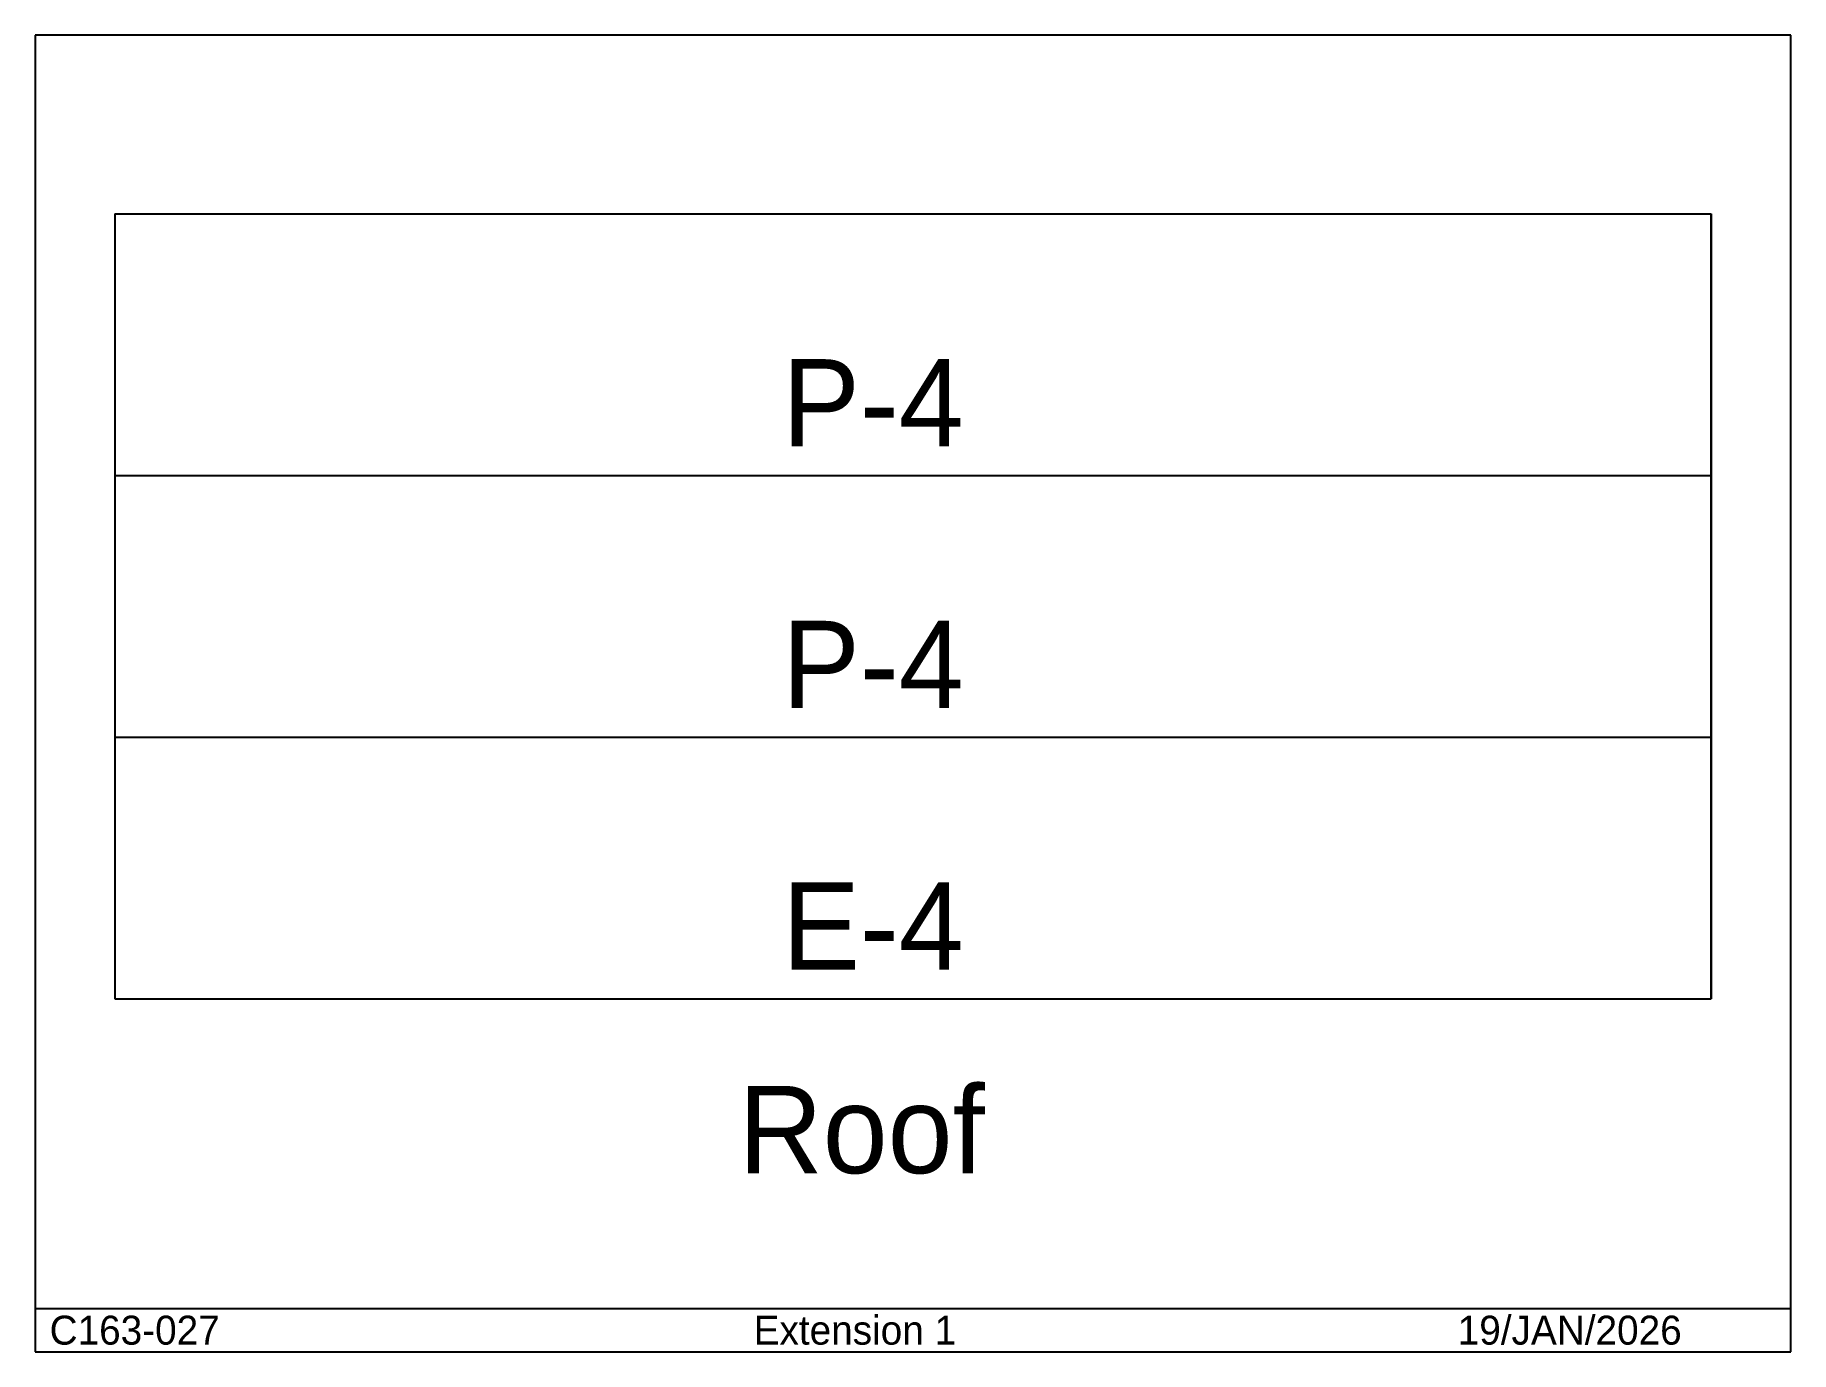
# Model space of a CAD drawing. Extents: x 5795 to 12505, y -4350 to 683.
import ezdxf

# ---------------------------------------------------------------- set-up
doc = ezdxf.new("R2010")
doc.units = 0
doc.linetypes.add('CONTIN', pattern=[0])
doc.linetypes.add('DASHED', pattern=[0, 0, 0])
doc.layers.get('0').update_dxf_attribs({"linetype": 'CONTIN'})
for name, color, linetype in [('1', 7, 'CONTIN'), ('16', 7, 'CONTIN'), ('2', 7, 'CONTIN'), ('8', 5, 'DASHED')]:
    doc.layers.add(name, color=color, linetype=linetype)

msp = doc.modelspace()

# ---------------------------------------------------------------- linework, layer by layer
for p, q in [((12505.001, 682.917), (5795, 682.917)), ((5795, 682.917), (5795, -4349.583)), ((12505.001, -4349.583), (12505.001, 682.917)), ((5795, -4183.511), (12505.001, -4183.511)), ((5795, -4349.583), (12505.001, -4349.583))]:
    msp.add_line(p, q)
at = {"layer": '1'}
for p, q in [((6100, 0), (6100, -3000)), ((12200, 0), (12200, -3000))]:
    msp.add_line(p, q, dxfattribs=at)
at = {"layer": '2'}
for p, q in [((6100, -1000), (12200, -1000)), ((6100, -1000), (12200, -1000)), ((6100, -2000), (12200, -2000)), ((6100, -2000), (12200, -2000)), ((6100, -3000), (12200, -3000))]:
    msp.add_line(p, q, dxfattribs=at)
at = {"layer": '8'}
for p, q in [((6100, 0), (6100, -3000)), ((6100, 0), (12200, 0)), ((12200, -3000), (12200, 0)), ((6100, -3000), (12200, -3000))]:
    msp.add_line(p, q, dxfattribs=at)

# ---------------------------------------------------------------- texts
for s, height, p in [('Roof', 333.333, (8483.333, -3666.667)), ('C163-027', 110.715, (5850.357, -4321.904)), ('Extension 1', 110.715, (8541.067, -4321.904)), ('19/JAN/2026', 110.715, (11231.778, -4321.904))]:
    msp.add_text(s, height=height).set_placement(p)
at = {"layer": '16'}
for s, p in [('P-4', (8650.001, -888.889)), ('P-4', (8650.001, -888.889)), ('P-4', (8650.001, -1888.889)), ('P-4', (8650.001, -1888.889)), ('E-4', (8650.001, -2888.889))]:
    msp.add_text(s, height=333.333, dxfattribs=at).set_placement(p)

doc.saveas('drawing.dxf')
